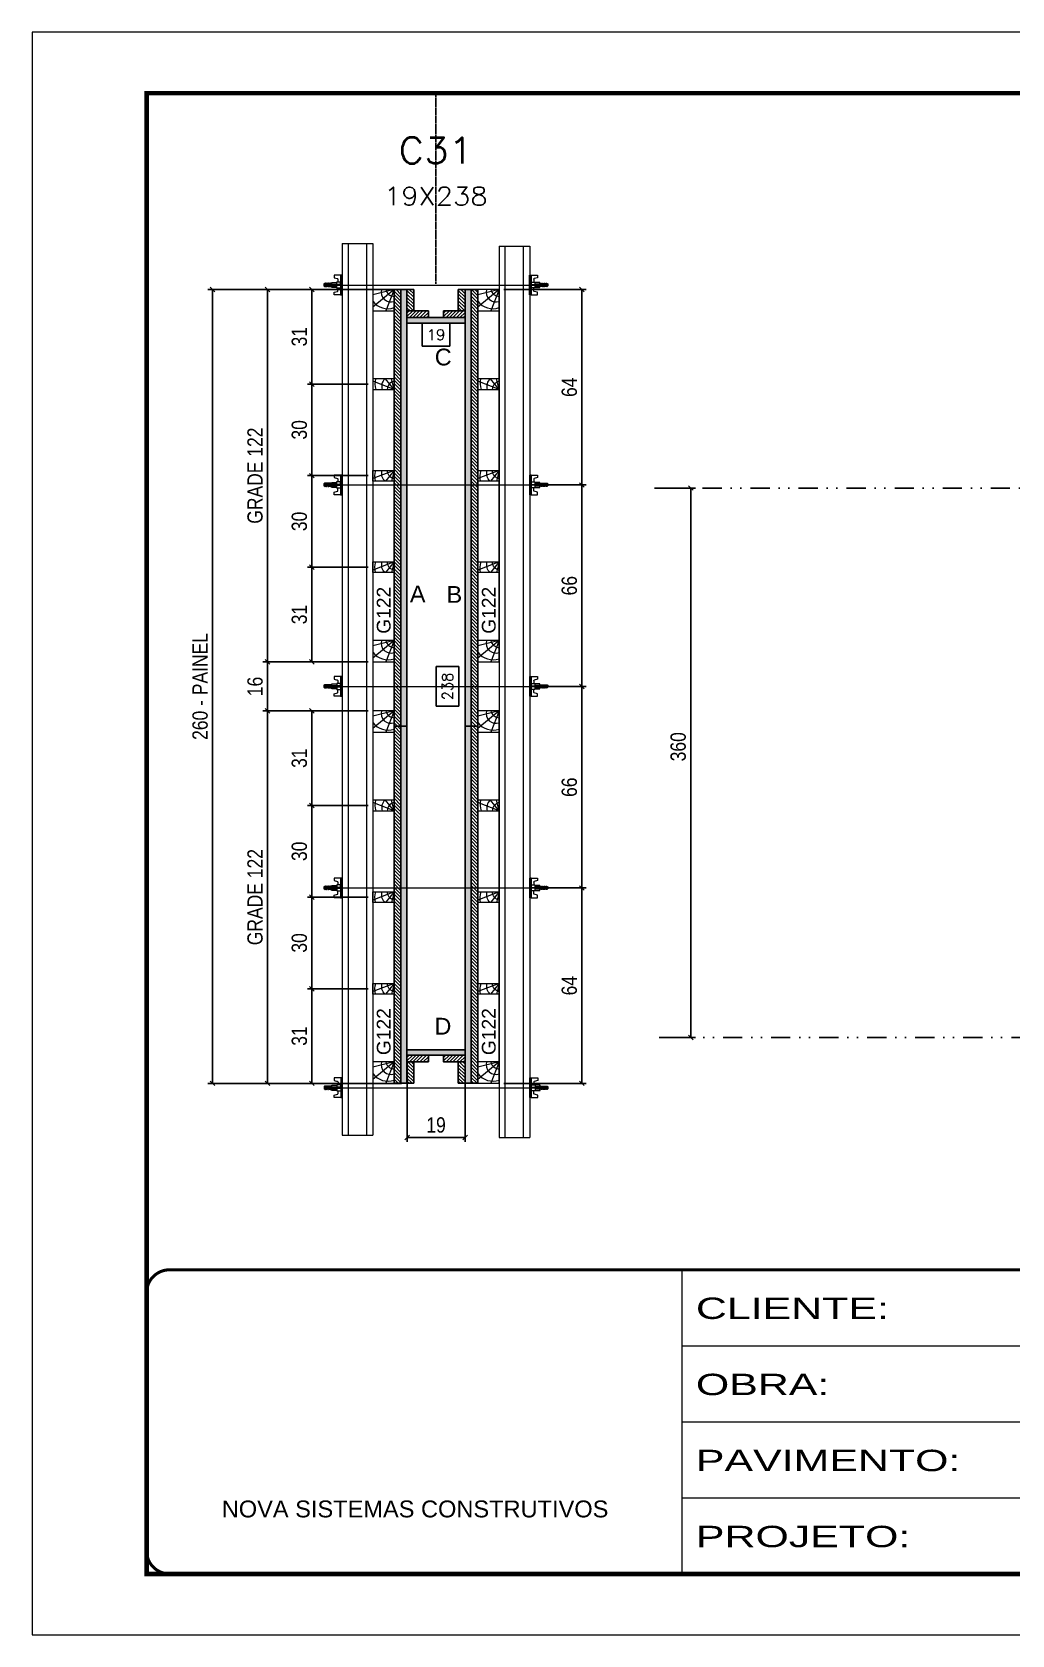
# Model space of a CAD drawing. Extents: x 2949 to 9203, y -16089 to 12527.
# Drawn here: x 4548 to 5189, y -13792 to -12742 of the extents above; entities that cross this region are included whole.
import ezdxf
from ezdxf.enums import TextEntityAlignment as Align

# ---------------------------------------------------------------- set-up
doc = ezdxf.new("R2010")
doc.units = 0
for name, pattern in [('CONTINUO', [0]), ('DASHED', [0.75, 0.5, -0.25]), ('DIVIDE2', [0.625, 0.25, -0.125, 0, -0.125, 0, -0.125]), ('HIDDEN', [0.375, 0.25, -0.125])]:
    doc.linetypes.add(name, pattern=pattern)
for name, color, linetype in [('CHAPA', 1, 'Continuous'), ('COTA', 241, 'Continuous'), ('Cota Seção (2x)', 4, 'Continuous'), ('cotas', 4, 'Continuous'), ('MEIO_PONT', 93, 'Continuous'), ('Nível', 160, 'Continuous'), ('Painéis', 200, 'Continuous'), ('SARRAFO', 251, 'Continuous'), ('Texto de Titulo', 7, 'Continuous'), ('Texto Qtd Sarr', 242, 'Continuous'), ('TEXTO_GERAL', 7, 'Continuous')]:
    doc.layers.add(name, color=color, linetype=linetype)
for name, color, linetype, lineweight in [('Folhas', 255, 'Continuous', 9), ('Hachura', 251, 'Continuous', 9), ('Madeira', 126, 'Continuous', 18), ('Perfil Metálico', 224, 'Continuous', 18), ('SARRAFO DE PRESSAO', 251, 'DASHED', 9), ('Texto Seção', 7, 'Continuous', 15)]:
    doc.layers.add(name, color=color, linetype=linetype, lineweight=lineweight)
doc.styles.add('ARIAL', font='arial.ttf')
doc.styles.add('COTA TECNICA', font='techl___.ttf', dxfattribs={"height": 10})
doc.styles.add('COTA TECNICA 2X', font='techl___.ttf', dxfattribs={"height": 10})
doc.styles.add('ROMANS', font='romans.shx')
doc.styles.add('SANSSERIF', font='sas_____.pfb')
doc.styles.add('Tecnologia', font='')
doc.styles.get('Tecnologia').set_extended_font_data('Forgotten Futurist')
doc.dimstyles.new('PAINEL', dxfattribs={"dimtxt": 10, "dimasz": 3, "dimexe": 3, "dimexo": 3, "dimgap": 3, "dimtad": 1, "dimdec": 1, "dimzin": 12, "dimdsep": 46, "dimtxsty": 'COTA TECNICA', "dimblk1": 'OBLIQUE', "dimblk2": 'OBLIQUE', "dimsah": 1, "dimcen": 0.9, "dimclrd": 4, "dimclre": 4, "dimclrt": 240, "dimadec": 1, "dimazin": 3, "dimtfac": 1, "dimtdec": 1, "dimtmove": 0, "dimatfit": 3, "dimfxl": 1, "dimtolj": 1, "dimtzin": 12, "dimarcsym": 0})
doc.dimstyles.new('SECAO PILAR', dxfattribs={"dimtxt": 10, "dimasz": 3, "dimexe": 3, "dimexo": 3, "dimgap": 3, "dimtad": 1, "dimdec": 1, "dimlfac": 0.5, "dimzin": 12, "dimdsep": 46, "dimtxsty": 'COTA TECNICA 2X', "dimblk1": 'OBLIQUE', "dimblk2": 'OBLIQUE', "dimsah": 1, "dimcen": 0.9, "dimclrd": 256, "dimclre": 256, "dimclrt": 256, "dimadec": 1, "dimazin": 3, "dimtfac": 1, "dimtdec": 1, "dimtmove": 0, "dimatfit": 3, "dimfxl": 1, "dimtolj": 1, "dimtzin": 12, "dimarcsym": 0})
doc.dimstyles.new('SECÇÃO 2', dxfattribs={"dimtxt": 7, "dimasz": 6, "dimexe": 0.18, "dimexo": 2, "dimgap": -4, "dimtad": 3, "dimdec": 1, "dimlfac": 0.5, "dimzin": 12, "dimdsep": 46, "dimtxsty": 'ROMANS', "dimblk": 'ARCHTICK', "dimcen": 0.09, "dimse1": 1, "dimse2": 1, "dimsd1": 1, "dimsd2": 1, "dimclrd": 180, "dimclre": 5, "dimclrt": 1, "dimadec": 0, "dimazin": 3, "dimtfac": 1, "dimtdec": 1, "dimtofl": 0, "dimtmove": 0, "dimatfit": 3, "dimldrblk": 'ARCHTICK', "dimfxl": 1, "dimtolj": 1, "dimtzin": 0, "dimarcsym": 0})
pattern_1 = [(135, (-18098.3511, -3786.5962), (-1.12253202, -1.12253202), [])]
pattern_2 = [(135, (-18106.7511, -3921.616), (-1.12253202, -1.12253202), [])]

# ---------------------------------------------------------------- blocks, each defined once
blk = doc.blocks.new('9999999999')
at = {"color": 30, "linetype": 'CONTINUO'}
for p, q in [((98564.6, 34230.2), (98564.6, 34429.4)), ((98564.6, 34379.6), (99584, 34379.6)), ((98564.6, 34329.8), (99488, 34329.8)), ((98564.6, 34280), (99488, 34280))]:
    blk.add_line(p, q, dxfattribs=at)
at = {"color": 30, "linetype": 'CONTINUO', "const_width": 2}
blk.add_lwpolyline([(99584, 34230.2), (99584, 34414.4, 0.414214), (99569, 34429.4), (98229, 34429.4, 0.414214), (98214, 34414.4), (98214, 34245.2, 0.414214), (98229, 34230.2), (99584, 34230.2)], format="xyb", dxfattribs=at)
at = {"layer": 'Folhas'}
blk.add_lwpolyline([(98139, 34190.2), (99624, 34190.2), (99624, 35240.2), (98139, 35240.2)], close=True, dxfattribs=at)
at = {"layer": 'Folhas', "color": 30, "const_width": 3}
blk.add_lwpolyline([(98214, 34230.2), (99584, 34230.2), (99584, 35200.2), (98214, 35200.2)], close=True, dxfattribs=at)
at = {"color": 7, "linetype": 'Continuous', "ltscale": 5, "style": 'ARIAL'}
blk.add_text('NOVA SISTEMAS CONSTRUTIVOS', height=11.059, dxfattribs=at).set_placement((98263.2, 34267.2))
at = {"layer": 'Folhas', "color": 7, "style": 'Tecnologia', "width": 1.5}
for s, p in [('CLIENTE:', (98573.7, 34397.2)), ('OBRA:', (98573.7, 34347.3)), ('PAVIMENTO:', (98573.7, 34297.5)), ('PROJETO:', (98573.7, 34247.7))]:
    blk.add_text(s, height=14, dxfattribs=at).set_placement(p)
blk = doc.blocks.new('titulo1')
at = {"layer": 'Defpoints', "color": 252, "linetype": 'HIDDEN', "ltscale": 2}
blk.add_line((0, 0), (0, 125), dxfattribs=at)
at = {"layer": 'Defpoints', "style": 'ROMANS', "oblique": 15}
blk.add_attdef('FOLHA', text='', height=10, dxfattribs=at).set_placement((0, 15.6), align=Align.MIDDLE_CENTER)
at = {"layer": 'Texto Qtd Sarr', "color": 3, "style": 'ROMANS', "oblique": 15}
for tag, height, p in [('TITULO', 17, (0, 71.4)), ('SEÇÃO', 12, (0, 41.5))]:
    blk.add_attdef(tag, text='', height=height, dxfattribs=at).set_placement(p, align=Align.MIDDLE_CENTER)
blk = doc.blocks.new('*D3239')
at = {"layer": 'Cota Seção (2x)', "color": 180, "lineweight": -2, "transparency": 16777216}
for p, q in [((4821.1, -12932.7), (4803.1, -12932.7)), ((4803.1, -12932.7), (4803.1, -12947.7)), ((4821.1, -12947.7), (4821.1, -12932.7)), ((4803.1, -12947.7), (4821.1, -12947.7))]:
    blk.add_line(p, q, dxfattribs=at)
at = {"layer": 'Defpoints', "color": 0, "transparency": 16777216}
for p in [(4793.1, -12949.9), (4793.1, -12951.7), (4831.1, -12949.9)]:
    blk.add_point(p, dxfattribs=at)
at = {"layer": 'Cota Seção (2x)', "color": 1, "transparency": 16777216, "insert": (4812.1, -12940.2), "char_height": 7, "attachment_point": 5, "style": 'ROMANS'}
blk.add_mtext('\\A1;19', dxfattribs=at)
blk = doc.blocks.new('_ArchTick')
at = {"color": 0, "linetype": 'ByBlock', "const_width": 0.15}
blk.add_lwpolyline([(-0.5, -0.5), (0.5, 0.5)], dxfattribs=at)
blk = doc.blocks.new('_Oblique')
at = {"color": 0, "linetype": 'ByBlock', "lineweight": -2}
blk.add_line((-0.5, -0.5), (0.5, 0.5), dxfattribs=at)
blk = doc.blocks.new('*D3240')
at = {"layer": 'COTA', "lineweight": -2, "transparency": 16777216}
for p, q in [((4789.4, -12910.5), (4662.7, -12910.5)), ((4665.7, -12910.5), (4665.7, -13430.6)), ((4789.4, -13430.6), (4662.7, -13430.6))]:
    blk.add_line(p, q, dxfattribs=at)
at = {"layer": 'Defpoints', "color": 0, "transparency": 16777216}
for p in [(4792.4, -12910.5), (4665.7, -13430.6), (4792.4, -13430.6)]:
    blk.add_point(p, dxfattribs=at)
at = {"layer": 'COTA', "lineweight": -2, "transparency": 16777216, "xscale": 3, "yscale": 3, "zscale": 3}
for p, rotation in [((4665.7, -12910.5), 90), ((4665.7, -13430.6), 270)]:
    blk.add_blockref('_Oblique', p, dxfattribs=dict(at, rotation=rotation))
at = {"layer": 'COTA', "transparency": 16777216, "insert": (4657.6, -13170.6), "char_height": 10, "attachment_point": 5, "rotation": 90, "style": 'COTA TECNICA 2X'}
blk.add_mtext('\\A1;260 - PAINEL', dxfattribs=at)
blk = doc.blocks.new('C')
at = {"layer": 'Hachura', "color": 0}
for p, q in [((0, 3.22), (0, -3.22)), ((0.45, 3.22), (0, 3.22)), ((0.46, 3.16), (0, 3.16)), ((0.46, 3.05), (0, 3.05)), ((0.46, 2.88), (0, 2.88)), ((0, 2.75), (0, -1.16)), ((0.46, 2.65), (0, 2.65)), ((0.46, 2.23), (0, 2.23)), ((0.46, 1.51), (0, 1.51)), ((0.39, 0.49), (0.17, 0.49)), ((0.45, -3.23), (0.45, 3.22)), ((0.45, 3.22), (2.58, 3.22)), ((1.74, 0.97), (0.45, 0.97)), ((1.45, 0.1), (0.45, 0.1)), ((1.35, 1.94), (1.35, 0.96)), ((2.58, 2.39), (1.47, 2.09)), ((1.74, -0.97), (1.74, 0.97)), ((1.74, 0.97), (1.74, 0.84)), ((1.74, 0.97), (1.74, 0.84)), ((1.74, 0.84), (3.35, 0.84)), ((3.35, 0.45), (1.74, 0.45)), ((2.58, 3.22), (2.58, 2.39)), ((3.32, 0.84), (3.32, -0.84)), ((3.35, 0.84), (3.35, -0.84)), ((3.68, 0.45), (3.35, 0.45)), ((3.84, -0.52), (3.35, 0.45)), ((3.35, 0.06), (3.67, -0.57)), ((3.68, 0.45), (4.16, -0.52)), ((3.72, 0.5), (4.25, -0.57)), ((4.37, -0.55), (3.83, 0.53)), ((4.15, 0.45), (3.93, 0.45)), ((4.42, -0.52), (3.93, 0.45)), ((4.15, 0.45), (4.26, 0.45)), ((4.26, 0.45), (4.74, -0.52)), ((4.3, 0.5), (4.83, -0.57)), ((4.95, -0.55), (4.41, 0.53)), ((4.51, 0.45), (4.84, 0.45)), ((5, -0.52), (4.51, 0.45)), ((4.84, 0.45), (5.32, -0.52)), ((4.88, 0.5), (5.41, -0.57)), ((5.53, -0.55), (4.99, 0.53)), ((5.58, -0.52), (5.09, 0.45)), ((5.42, 0.45), (5.09, 0.45)), ((5.58, -0.52), (5.09, 0.45)), ((5.42, 0.45), (5.74, -0.19)), ((5.46, 0.5), (5.74, -0.07)), ((5.74, 0.19), (5.57, 0.53)), ((5.74, 0.32), (5.68, 0.45)), ((5.68, 0.45), (5.74, 0.45)), ((5.74, 0.45), (5.9, 0.29)), ((5.74, 0.45), (5.74, -0.52)), ((5.9, -0.36), (5.9, 0.29)), ((0.45, 0), (0, 0)), ((0.46, -1.52), (0, -1.52)), ((0.46, -2.23), (0, -2.23)), ((0.46, -2.65), (0, -2.65)), ((0.46, -2.88), (0, -2.88)), ((0.46, -3.05), (0, -3.05)), ((0.46, -3.16), (0, -3.16)), ((0, -3.22), (2.57, -3.22)), ((0.08, -0.48), (0.29, -0.48)), ((0.29, -0.48), (0.4, -0.48)), ((0.45, 0), (0.45, -0.97)), ((0.45, -0.16), (1.45, -0.16)), ((0.45, -0.65), (0.45, -0.32)), ((0.45, -3.23), (0.45, -0.65)), ((0.45, -0.97), (1.74, -0.97)), ((1.35, -1.94), (1.35, -0.97)), ((2.58, -2.39), (1.47, -2.1)), ((3.35, -0.32), (1.74, -0.32)), ((3.35, -0.84), (1.74, -0.84)), ((2.58, -3.23), (2.58, -2.39)), ((3.35, -0.07), (3.58, -0.52)), ((3.35, -0.52), (3.58, -0.52)), ((3.84, -0.52), (4.16, -0.52)), ((4.42, -0.52), (4.74, -0.52)), ((4.63, -0.52), (4.74, -0.52)), ((5, -0.52), (5.32, -0.52)), ((5.58, -0.52), (5.74, -0.52)), ((5.74, -0.52), (5.9, -0.36)), ((5.74, -0.52), (5.74, -0.52))]:
    blk.add_line(p, q, dxfattribs=at)
for centre, radius, start, end in [((1.52, 1.94), 0.161, 104.7436, 180), ((1.44, -0.03), 0.129, 272.695, 87.305), ((3.81, 0.39), 0.143, 25.5688, 154.4312), ((4.39, 0.39), 0.143, 25.5688, 154.4312), ((4.97, 0.39), 0.143, 25.5688, 154.4312), ((5.55, 0.39), 0.143, 25.5688, 154.4312), ((0.17, -0.37), 0.174, 221.744, 317.8592), ((1.52, -1.94), 0.161, 180, 255.2564), ((3.71, -0.4), 0.174, 222.1408, 318.256), ((4.29, -0.4), 0.174, 222.1408, 318.256), ((4.87, -0.4), 0.174, 222.1408, 318.256), ((5.45, -0.4), 0.174, 222.1408, 318.256), ((5.61, -0.4), 0.174, 317.8592, 318.256)]:
    blk.add_arc(centre, radius, start, end, dxfattribs=at)
blk = doc.blocks.new('PONTALETE')
at = {"layer": 'Madeira'}
for q in [(2.71, 7), (7, 5.76), (7, 1.74)]:
    blk.add_line((0, 0), q, dxfattribs=at)
blk.add_lwpolyline([(0, 0), (7, 0), (7, 7), (0, 7)], close=True, dxfattribs=at)
for centre, radius, start, end in [((2.04, 0.06), 6.23, 37.2818, 109.0913), ((1.09, 0.9), 3.19, 343.603, 109.9847), ((-0.21, -0.78), 3.09, 14.6322, 86.0383)]:
    blk.add_arc(centre, radius, start, end, dxfattribs=at)
blk = doc.blocks.new('MEIO PONTALETE')
at = {"layer": 'Madeira'}
for q in [(2.71, 7), (3.5, 2.88), (3.5, 0.87)]:
    blk.add_line((0, 0), q, dxfattribs=at)
blk.add_lwpolyline([(0, 0), (3.5, 0), (3.5, 7), (0, 7)], close=True, dxfattribs=at)
for centre, radius, start, end in [((2.04, 0.06), 6.23, 76.4499, 109.0913), ((1.09, 0.9), 3.19, 40.9063, 109.9847), ((-0.21, -0.78), 3.09, 14.6322, 86.0383)]:
    blk.add_arc(centre, radius, start, end, dxfattribs=at)
blk = doc.blocks.new('*D3284')
at = {"layer": 'COTA', "lineweight": -2, "transparency": 16777216}
for p, q in [((4767.7, -12910.5), (4727.8, -12910.5)), ((4730.8, -12910.5), (4730.8, -12972.5)), ((4767.7, -12972.5), (4727.8, -12972.5))]:
    blk.add_line(p, q, dxfattribs=at)
at = {"layer": 'Defpoints', "color": 0, "transparency": 16777216}
for p in [(4770.7, -12910.5), (4730.8, -12972.5), (4770.7, -12972.5)]:
    blk.add_point(p, dxfattribs=at)
at = {"layer": 'COTA', "lineweight": -2, "transparency": 16777216, "xscale": 3, "yscale": 3, "zscale": 3}
for p, rotation in [((4730.8, -12910.5), 90), ((4730.8, -12972.5), 270)]:
    blk.add_blockref('_Oblique', p, dxfattribs=dict(at, rotation=rotation))
at = {"layer": 'COTA', "transparency": 16777216, "insert": (4722.6, -12941.5), "char_height": 10, "attachment_point": 5, "rotation": 90, "style": 'COTA TECNICA 2X'}
blk.add_mtext('\\A1;31', dxfattribs=at)
blk = doc.blocks.new('*D3285')
at = {"layer": 'COTA', "lineweight": -2, "transparency": 16777216}
for p, q in [((4767.7, -12972.5), (4727.8, -12972.5)), ((4730.8, -12972.5), (4730.8, -13032.5)), ((4767.7, -13032.5), (4727.8, -13032.5))]:
    blk.add_line(p, q, dxfattribs=at)
at = {"layer": 'Defpoints', "color": 0, "transparency": 16777216}
for p in [(4770.7, -12972.5), (4730.8, -13032.5), (4770.7, -13032.5)]:
    blk.add_point(p, dxfattribs=at)
at = {"layer": 'COTA', "lineweight": -2, "transparency": 16777216, "xscale": 3, "yscale": 3, "zscale": 3}
for p, rotation in [((4730.8, -12972.5), 90), ((4730.8, -13032.5), 270)]:
    blk.add_blockref('_Oblique', p, dxfattribs=dict(at, rotation=rotation))
at = {"layer": 'COTA', "transparency": 16777216, "insert": (4722.6, -13002.5), "char_height": 10, "attachment_point": 5, "rotation": 90, "style": 'COTA TECNICA 2X'}
blk.add_mtext('\\A1;30', dxfattribs=at)
blk = doc.blocks.new('*D3286')
at = {"layer": 'COTA', "lineweight": -2, "transparency": 16777216}
for p, q in [((4767.7, -13032.5), (4727.8, -13032.5)), ((4730.8, -13032.5), (4730.8, -13092.5)), ((4767.7, -13092.5), (4727.8, -13092.5))]:
    blk.add_line(p, q, dxfattribs=at)
at = {"layer": 'Defpoints', "color": 0, "transparency": 16777216}
for p in [(4770.7, -13032.5), (4730.8, -13092.5), (4770.7, -13092.5)]:
    blk.add_point(p, dxfattribs=at)
at = {"layer": 'COTA', "lineweight": -2, "transparency": 16777216, "xscale": 3, "yscale": 3, "zscale": 3}
for p, rotation in [((4730.8, -13032.5), 90), ((4730.8, -13092.5), 270)]:
    blk.add_blockref('_Oblique', p, dxfattribs=dict(at, rotation=rotation))
at = {"layer": 'COTA', "transparency": 16777216, "insert": (4722.6, -13062.5), "char_height": 10, "attachment_point": 5, "rotation": 90, "style": 'COTA TECNICA 2X'}
blk.add_mtext('\\A1;30', dxfattribs=at)
blk = doc.blocks.new('*D3287')
at = {"layer": 'COTA', "lineweight": -2, "transparency": 16777216}
for p, q in [((4767.7, -13092.5), (4727.8, -13092.5)), ((4730.8, -13092.5), (4730.8, -13154.5)), ((4767.7, -13154.5), (4727.8, -13154.5))]:
    blk.add_line(p, q, dxfattribs=at)
at = {"layer": 'Defpoints', "color": 0, "transparency": 16777216}
for p in [(4770.7, -13092.5), (4730.8, -13154.5), (4770.7, -13154.5)]:
    blk.add_point(p, dxfattribs=at)
at = {"layer": 'COTA', "lineweight": -2, "transparency": 16777216, "xscale": 3, "yscale": 3, "zscale": 3}
for p, rotation in [((4730.8, -13092.5), 90), ((4730.8, -13154.5), 270)]:
    blk.add_blockref('_Oblique', p, dxfattribs=dict(at, rotation=rotation))
at = {"layer": 'COTA', "transparency": 16777216, "insert": (4722.6, -13123.5), "char_height": 10, "attachment_point": 5, "rotation": 90, "style": 'COTA TECNICA 2X'}
blk.add_mtext('\\A1;31', dxfattribs=at)
blk = doc.blocks.new('*D3288')
at = {"layer": 'COTA', "lineweight": -2, "transparency": 16777216}
for p, q in [((4767.7, -12910.5), (4698.7, -12910.5)), ((4701.7, -13154.5), (4701.7, -12910.5)), ((4767.7, -13154.5), (4698.7, -13154.5))]:
    blk.add_line(p, q, dxfattribs=at)
at = {"layer": 'Defpoints', "color": 0, "transparency": 16777216}
for p in [(4701.7, -12910.5), (4770.7, -12910.5), (4770.7, -13154.5)]:
    blk.add_point(p, dxfattribs=at)
at = {"layer": 'COTA', "lineweight": -2, "transparency": 16777216, "xscale": 3, "yscale": 3, "zscale": 3}
for p, rotation in [((4701.7, -12910.5), 90), ((4701.7, -13154.5), 270)]:
    blk.add_blockref('_Oblique', p, dxfattribs=dict(at, rotation=rotation))
at = {"layer": 'COTA', "transparency": 16777216, "insert": (4693.6, -13032.5), "char_height": 10, "attachment_point": 5, "rotation": 90, "style": 'COTA TECNICA 2X'}
blk.add_mtext('\\A1;GRADE 122', dxfattribs=at)
blk = doc.blocks.new('*D3241')
at = {"layer": 'COTA', "lineweight": -2, "transparency": 16777216}
for p, q in [((4767.7, -13368.6), (4727.8, -13368.6)), ((4730.8, -13430.6), (4730.8, -13368.6)), ((4767.7, -13430.6), (4727.8, -13430.6))]:
    blk.add_line(p, q, dxfattribs=at)
at = {"layer": 'Defpoints', "color": 0, "transparency": 16777216}
for p in [(4730.8, -13368.6), (4770.7, -13368.6), (4770.7, -13430.6)]:
    blk.add_point(p, dxfattribs=at)
at = {"layer": 'COTA', "lineweight": -2, "transparency": 16777216, "xscale": 3, "yscale": 3, "zscale": 3}
for p, rotation in [((4730.8, -13368.6), 90), ((4730.8, -13430.6), 270)]:
    blk.add_blockref('_Oblique', p, dxfattribs=dict(at, rotation=rotation))
at = {"layer": 'COTA', "transparency": 16777216, "insert": (4722.6, -13399.6), "char_height": 10, "attachment_point": 5, "rotation": 90, "style": 'COTA TECNICA 2X'}
blk.add_mtext('\\A1;31', dxfattribs=at)
blk = doc.blocks.new('*D3242')
at = {"layer": 'COTA', "lineweight": -2, "transparency": 16777216}
for p, q in [((4767.7, -13308.6), (4727.8, -13308.6)), ((4730.8, -13368.6), (4730.8, -13308.6)), ((4767.7, -13368.6), (4727.8, -13368.6))]:
    blk.add_line(p, q, dxfattribs=at)
at = {"layer": 'Defpoints', "color": 0, "transparency": 16777216}
for p in [(4730.8, -13308.6), (4770.7, -13308.6), (4770.7, -13368.6)]:
    blk.add_point(p, dxfattribs=at)
at = {"layer": 'COTA', "lineweight": -2, "transparency": 16777216, "xscale": 3, "yscale": 3, "zscale": 3}
for p, rotation in [((4730.8, -13308.6), 90), ((4730.8, -13368.6), 270)]:
    blk.add_blockref('_Oblique', p, dxfattribs=dict(at, rotation=rotation))
at = {"layer": 'COTA', "transparency": 16777216, "insert": (4722.6, -13338.6), "char_height": 10, "attachment_point": 5, "rotation": 90, "style": 'COTA TECNICA 2X'}
blk.add_mtext('\\A1;30', dxfattribs=at)
blk = doc.blocks.new('*D3243')
at = {"layer": 'COTA', "lineweight": -2, "transparency": 16777216}
for p, q in [((4767.7, -13248.6), (4727.8, -13248.6)), ((4730.8, -13308.6), (4730.8, -13248.6)), ((4767.7, -13308.6), (4727.8, -13308.6))]:
    blk.add_line(p, q, dxfattribs=at)
at = {"layer": 'Defpoints', "color": 0, "transparency": 16777216}
for p in [(4730.8, -13248.6), (4770.7, -13248.6), (4770.7, -13308.6)]:
    blk.add_point(p, dxfattribs=at)
at = {"layer": 'COTA', "lineweight": -2, "transparency": 16777216, "xscale": 3, "yscale": 3, "zscale": 3}
for p, rotation in [((4730.8, -13248.6), 90), ((4730.8, -13308.6), 270)]:
    blk.add_blockref('_Oblique', p, dxfattribs=dict(at, rotation=rotation))
at = {"layer": 'COTA', "transparency": 16777216, "insert": (4722.6, -13278.6), "char_height": 10, "attachment_point": 5, "rotation": 90, "style": 'COTA TECNICA 2X'}
blk.add_mtext('\\A1;30', dxfattribs=at)
blk = doc.blocks.new('*D3244')
at = {"layer": 'COTA', "lineweight": -2, "transparency": 16777216}
for p, q in [((4767.7, -13186.6), (4727.8, -13186.6)), ((4730.8, -13248.6), (4730.8, -13186.6)), ((4767.7, -13248.6), (4727.8, -13248.6))]:
    blk.add_line(p, q, dxfattribs=at)
at = {"layer": 'Defpoints', "color": 0, "transparency": 16777216}
for p in [(4730.8, -13186.6), (4770.7, -13186.6), (4770.7, -13248.6)]:
    blk.add_point(p, dxfattribs=at)
at = {"layer": 'COTA', "lineweight": -2, "transparency": 16777216, "xscale": 3, "yscale": 3, "zscale": 3}
for p, rotation in [((4730.8, -13186.6), 90), ((4730.8, -13248.6), 270)]:
    blk.add_blockref('_Oblique', p, dxfattribs=dict(at, rotation=rotation))
at = {"layer": 'COTA', "transparency": 16777216, "insert": (4722.6, -13217.6), "char_height": 10, "attachment_point": 5, "rotation": 90, "style": 'COTA TECNICA 2X'}
blk.add_mtext('\\A1;31', dxfattribs=at)
blk = doc.blocks.new('*D3245')
at = {"layer": 'COTA', "lineweight": -2, "transparency": 16777216}
for p, q in [((4767.7, -13186.6), (4698.7, -13186.6)), ((4701.7, -13186.6), (4701.7, -13430.6)), ((4767.7, -13430.6), (4698.7, -13430.6))]:
    blk.add_line(p, q, dxfattribs=at)
at = {"layer": 'Defpoints', "color": 0, "transparency": 16777216}
for p in [(4770.7, -13186.6), (4701.7, -13430.6), (4770.7, -13430.6)]:
    blk.add_point(p, dxfattribs=at)
at = {"layer": 'COTA', "lineweight": -2, "transparency": 16777216, "xscale": 3, "yscale": 3, "zscale": 3}
for p, rotation in [((4701.7, -13186.6), 90), ((4701.7, -13430.6), 270)]:
    blk.add_blockref('_Oblique', p, dxfattribs=dict(at, rotation=rotation))
at = {"layer": 'COTA', "transparency": 16777216, "insert": (4693.6, -13308.6), "char_height": 10, "attachment_point": 5, "rotation": 90, "style": 'COTA TECNICA 2X'}
blk.add_mtext('\\A1;GRADE 122', dxfattribs=at)
blk = doc.blocks.new('*D3289')
at = {"layer": 'COTA', "lineweight": -2, "transparency": 16777216}
for p, q in [((4767.7, -13154.5), (4698.7, -13154.5)), ((4701.7, -13186.6), (4701.7, -13154.5)), ((4767.7, -13186.6), (4698.7, -13186.6))]:
    blk.add_line(p, q, dxfattribs=at)
at = {"layer": 'Defpoints', "color": 0, "transparency": 16777216}
for p in [(4701.7, -13154.5), (4770.7, -13154.5), (4770.7, -13186.6)]:
    blk.add_point(p, dxfattribs=at)
at = {"layer": 'COTA', "lineweight": -2, "transparency": 16777216, "xscale": 3, "yscale": 3, "zscale": 3}
for p, rotation in [((4701.7, -13154.5), 90), ((4701.7, -13186.6), 270)]:
    blk.add_blockref('_Oblique', p, dxfattribs=dict(at, rotation=rotation))
at = {"layer": 'COTA', "transparency": 16777216, "insert": (4693.6, -13170.6), "char_height": 10, "attachment_point": 5, "rotation": 90, "style": 'COTA TECNICA 2X'}
blk.add_mtext('\\A1;16', dxfattribs=at)
blk = doc.blocks.new('*D3290')
at = {"layer": 'COTA', "lineweight": -2, "transparency": 16777216}
for p, q in [((4883, -13302.6), (4910.5, -13302.6)), ((4907.5, -13430.6), (4907.5, -13302.6)), ((4856.5, -13430.6), (4910.5, -13430.6))]:
    blk.add_line(p, q, dxfattribs=at)
at = {"layer": 'Defpoints', "color": 0, "transparency": 16777216}
for p in [(4880, -13302.6), (4907.5, -13302.6), (4853.5, -13430.6)]:
    blk.add_point(p, dxfattribs=at)
at = {"layer": 'COTA', "lineweight": -2, "transparency": 16777216, "xscale": 3, "yscale": 3, "zscale": 3}
for p, rotation in [((4907.5, -13302.6), 90), ((4907.5, -13430.6), 270)]:
    blk.add_blockref('_Oblique', p, dxfattribs=dict(at, rotation=rotation))
at = {"layer": 'COTA', "transparency": 16777216, "insert": (4899.4, -13366.6), "char_height": 10, "attachment_point": 5, "rotation": 90, "style": 'COTA TECNICA 2X'}
blk.add_mtext('\\A1;64', dxfattribs=at)
blk = doc.blocks.new('*D3291')
at = {"layer": 'COTA', "lineweight": -2, "transparency": 16777216}
for p, q in [((4876.4, -13170.6), (4910.5, -13170.6)), ((4907.5, -13302.6), (4907.5, -13170.6)), ((4883, -13302.6), (4910.5, -13302.6))]:
    blk.add_line(p, q, dxfattribs=at)
at = {"layer": 'Defpoints', "color": 0, "transparency": 16777216}
for p in [(4873.4, -13170.6), (4907.5, -13170.6), (4880, -13302.6)]:
    blk.add_point(p, dxfattribs=at)
at = {"layer": 'COTA', "lineweight": -2, "transparency": 16777216, "xscale": 3, "yscale": 3, "zscale": 3}
for p, rotation in [((4907.5, -13170.6), 90), ((4907.5, -13302.6), 270)]:
    blk.add_blockref('_Oblique', p, dxfattribs=dict(at, rotation=rotation))
at = {"layer": 'COTA', "transparency": 16777216, "insert": (4899.4, -13236.6), "char_height": 10, "attachment_point": 5, "rotation": 90, "style": 'COTA TECNICA 2X'}
blk.add_mtext('\\A1;66', dxfattribs=at)
blk = doc.blocks.new('*D3292')
at = {"layer": 'COTA', "lineweight": -2, "transparency": 16777216}
for p, q in [((4876.4, -13038.6), (4910.5, -13038.6)), ((4907.5, -13170.6), (4907.5, -13038.6)), ((4876.4, -13170.6), (4910.5, -13170.6))]:
    blk.add_line(p, q, dxfattribs=at)
at = {"layer": 'Defpoints', "color": 0, "transparency": 16777216}
for p in [(4873.4, -13038.6), (4907.5, -13038.6), (4873.4, -13170.6)]:
    blk.add_point(p, dxfattribs=at)
at = {"layer": 'COTA', "lineweight": -2, "transparency": 16777216, "xscale": 3, "yscale": 3, "zscale": 3}
for p, rotation in [((4907.5, -13038.6), 90), ((4907.5, -13170.6), 270)]:
    blk.add_blockref('_Oblique', p, dxfattribs=dict(at, rotation=rotation))
at = {"layer": 'COTA', "transparency": 16777216, "insert": (4899.4, -13104.6), "char_height": 10, "attachment_point": 5, "rotation": 90, "style": 'COTA TECNICA 2X'}
blk.add_mtext('\\A1;66', dxfattribs=at)
blk = doc.blocks.new('*D3293')
at = {"layer": 'COTA', "lineweight": -2, "transparency": 16777216}
for p, q in [((4856.5, -12910.5), (4910.5, -12910.5)), ((4907.5, -13038.6), (4907.5, -12910.5)), ((4876.4, -13038.6), (4910.5, -13038.6))]:
    blk.add_line(p, q, dxfattribs=at)
at = {"layer": 'Defpoints', "color": 0, "transparency": 16777216}
for p in [(4853.5, -12910.5), (4907.5, -12910.5), (4873.4, -13038.6)]:
    blk.add_point(p, dxfattribs=at)
at = {"layer": 'COTA', "lineweight": -2, "transparency": 16777216, "xscale": 3, "yscale": 3, "zscale": 3}
for p, rotation in [((4907.5, -12910.5), 90), ((4907.5, -13038.6), 270)]:
    blk.add_blockref('_Oblique', p, dxfattribs=dict(at, rotation=rotation))
at = {"layer": 'COTA', "transparency": 16777216, "insert": (4899.4, -12974.6), "char_height": 10, "attachment_point": 5, "rotation": 90, "style": 'COTA TECNICA 2X'}
blk.add_mtext('\\A1;64', dxfattribs=at)
blk = doc.blocks.new('*D3310')
at = {"layer": 'COTA', "lineweight": -2, "transparency": 16777216}
for p, q in [((4793.1, -13415.2), (4793.1, -13469)), ((4831.1, -13415.2), (4831.1, -13469)), ((4793.1, -13466), (4831.1, -13466))]:
    blk.add_line(p, q, dxfattribs=at)
at = {"layer": 'Defpoints', "color": 0, "transparency": 16777216}
for p in [(4793.1, -13412.2), (4831.1, -13412.2), (4831.1, -13466)]:
    blk.add_point(p, dxfattribs=at)
at = {"layer": 'COTA', "lineweight": -2, "transparency": 16777216, "xscale": 3, "yscale": 3, "zscale": 3, "rotation": 180}
blk.add_blockref('_Oblique', (4793.1, -13466), dxfattribs=at)
at = {"layer": 'COTA', "lineweight": -2, "transparency": 16777216, "xscale": 3, "yscale": 3, "zscale": 3}
blk.add_blockref('_Oblique', (4831.1, -13466), dxfattribs=at)
at = {"layer": 'COTA', "transparency": 16777216, "insert": (4812.1, -13457.9), "char_height": 10, "attachment_point": 5, "style": 'COTA TECNICA 2X'}
blk.add_mtext('\\A1;19', dxfattribs=at)
blk = doc.blocks.new('*D3266')
at = {"layer": 'COTA', "color": 180, "lineweight": -2, "transparency": 16777216}
for p, q in [((4827.1, -13157.6), (4812.1, -13157.6)), ((4812.1, -13157.6), (4812.1, -13183.6)), ((4827.1, -13183.6), (4827.1, -13157.6)), ((4812.1, -13183.6), (4827.1, -13183.6))]:
    blk.add_line(p, q, dxfattribs=at)
at = {"layer": 'Defpoints', "color": 0, "transparency": 16777216}
for p in [(4831.1, -12932.5), (4831.1, -13408.6), (4831.1, -13408.6)]:
    blk.add_point(p, dxfattribs=at)
at = {"layer": 'COTA', "color": 1, "transparency": 16777216, "insert": (4819.6, -13170.6), "char_height": 7, "attachment_point": 5, "rotation": 90, "style": 'ROMANS'}
blk.add_mtext('\\A1;238', dxfattribs=at)
blk = doc.blocks.new('*D3311')
at = {"layer": 'cotas', "color": 4, "linetype": 'ByBlock', "lineweight": -2, "transparency": 16777216}
for p, q in [((4958.2, -13040.6), (4981.9, -13040.6)), ((4978.9, -13040.6), (4978.9, -13400.6)), ((4958.2, -13400.6), (4981.9, -13400.6))]:
    blk.add_line(p, q, dxfattribs=at)
at = {"layer": 'Defpoints', "color": 0, "linetype": 'ByBlock', "transparency": 16777216}
for p in [(4955.2, -13040.6), (4955.2, -13400.6), (4978.9, -13400.6)]:
    blk.add_point(p, dxfattribs=at)
at = {"layer": 'cotas', "color": 4, "linetype": 'ByBlock', "lineweight": -2, "transparency": 16777216, "xscale": 3, "yscale": 3, "zscale": 3}
for p, rotation in [((4978.9, -13040.6), 90), ((4978.9, -13400.6), 270)]:
    blk.add_blockref('_Oblique', p, dxfattribs=dict(at, rotation=rotation))
at = {"layer": 'cotas', "color": 240, "linetype": 'ByBlock', "transparency": 16777216, "insert": (4970.7, -13210.1), "char_height": 10, "attachment_point": 5, "rotation": 90, "style": 'COTA TECNICA'}
blk.add_mtext('\\A1;360', dxfattribs=at)

msp = doc.modelspace()

# ---------------------------------------------------------------- hatches: boundary and pattern name
at = {"layer": 'Hachura'}
h = msp.add_hatch(dxfattribs=at)
h.set_pattern_fill('ANSI31', color=256, scale=0.5, angle=450, style=0)
h.set_pattern_definition(pattern_2)
h.paths.add_polyline_path([(4784.66, -12910.55), (4789.06, -12910.55), (4789.06, -13430.57), (4784.66, -13430.57)])
h = msp.add_hatch(color=256, dxfattribs=at)
h.dxf.hatch_style = 1
h.paths.add_polyline_path([(4793.06, -13430.57), (4789.06, -13430.57), (4789.06, -12910.55), (4793.06, -12910.55)])
h = msp.add_hatch(dxfattribs=at)
h.set_pattern_fill('ANSI31', color=256, scale=0.5, angle=450, style=0)
h.set_pattern_definition(pattern_1)
h.paths.add_polyline_path([(4793.06, -12924.55), (4797.46, -12924.55), (4797.46, -12910.55), (4793.06, -12910.55)])
h = msp.add_hatch(dxfattribs=at)
h.set_pattern_fill('ANSI31', color=256, scale=0.5, angle=450, style=0)
h.set_pattern_definition(pattern_1)
h.paths.add_polyline_path([(4831.06, -12924.55), (4826.66, -12924.55), (4826.66, -12910.55), (4831.06, -12910.55)])
h = msp.add_hatch(color=256, dxfattribs=at)
h.dxf.hatch_style = 1
h.paths.add_polyline_path([(4831.06, -13430.57), (4835.06, -13430.57), (4835.06, -12910.55), (4831.06, -12910.55)])
h = msp.add_hatch(dxfattribs=at)
h.set_pattern_fill('ANSI31', color=256, scale=0.5, angle=450, style=0)
h.set_pattern_definition(pattern_2)
h.paths.add_polyline_path([(4839.46, -12910.55), (4835.06, -12910.55), (4835.06, -13430.57), (4839.46, -13430.57)])
h = msp.add_hatch(dxfattribs=at)
h.set_pattern_fill('ANSI31', color=256, scale=0.5, angle=540, style=0)
h.set_pattern_definition([(225, (-4695.8948, -35853.9562), (1.12253202, -1.12253202), [])])
h.paths.add_polyline_path([(4793.06, -12924.55), (4793.06, -12928.95), (4807.06, -12928.95), (4807.06, -12924.55)])
h = msp.add_hatch(dxfattribs=at)
h.set_pattern_fill('ANSI31', color=256, scale=0.5, angle=540, style=0)
h.set_pattern_definition([(225, (-4671.8948, -35853.9562), (1.12253202, -1.12253202), [])])
h.paths.add_polyline_path([(4817.06, -12924.55), (4817.06, -12928.95), (4831.06, -12928.95), (4831.06, -12924.55)])
h = msp.add_hatch(color=256, dxfattribs=at)
h.dxf.hatch_style = 1
h.paths.add_polyline_path([(4793.06, -12928.95), (4793.06, -12932.55), (4831.06, -12932.55), (4831.06, -12928.95)])
h = msp.add_hatch(color=256, dxfattribs=at)
h.dxf.hatch_style = 1
h.paths.add_polyline_path([(4793.06, -13408.57), (4793.06, -13412.17), (4831.06, -13412.17), (4831.06, -13408.57)])
h = msp.add_hatch(dxfattribs=at)
h.set_pattern_fill('ANSI31', color=256, scale=0.5, angle=540, style=0)
h.set_pattern_definition([(225, (-4695.8948, -36341.576), (1.12253202, -1.12253202), [])])
h.paths.add_polyline_path([(4793.06, -13412.17), (4793.06, -13416.57), (4807.06, -13416.57), (4807.06, -13412.17)])
h = msp.add_hatch(dxfattribs=at)
h.set_pattern_fill('ANSI31', color=256, scale=0.5, angle=450, style=0)
h.set_pattern_definition([(135, (-18098.3511, -3927.616), (-1.12253202, -1.12253202), [])])
h.paths.add_polyline_path([(4793.06, -13416.57), (4797.46, -13416.57), (4797.46, -13430.57), (4793.06, -13430.57)])
h = msp.add_hatch(dxfattribs=at)
h.set_pattern_fill('ANSI31', color=256, scale=0.5, angle=540, style=0)
h.set_pattern_definition([(225, (-4671.8948, -36341.576), (1.12253202, -1.12253202), [])])
h.paths.add_polyline_path([(4817.06, -13412.17), (4817.06, -13416.57), (4831.06, -13416.57), (4831.06, -13412.17)])
h = msp.add_hatch(dxfattribs=at)
h.set_pattern_fill('ANSI31', color=256, scale=0.5, angle=450, style=0)
h.set_pattern_definition([(135, (-18098.3511, -3927.616), (-1.12253202, -1.12253202), [])])
h.paths.add_polyline_path([(4831.06, -13416.57), (4826.66, -13416.57), (4826.66, -13430.57), (4831.06, -13430.57)])

# ---------------------------------------------------------------- linework, layer by layer
at = {"layer": 'CHAPA'}
for points in [[(4793.06, -13430.57), (4784.66, -13430.57), (4784.66, -12910.55), (4793.06, -12910.55)], [(4831.06, -13430.57), (4839.46, -13430.57), (4839.46, -12910.55), (4831.06, -12910.55)], [(4793.06, -12928.95), (4793.06, -12932.55), (4831.06, -12932.55), (4831.06, -12928.95)], [(4793.06, -13408.57), (4793.06, -13412.17), (4831.06, -13412.17), (4831.06, -13408.57)]]:
    msp.add_lwpolyline(points, close=True, dxfattribs=at)
at = {"layer": 'COTA', "linetype": 'ByBlock'}
for p, q in [((4789.06, -12910.55), (4789.06, -13430.57)), ((4835.06, -12910.55), (4835.06, -13430.57))]:
    msp.add_line(p, q, dxfattribs=at)
at = {"layer": 'Hachura'}
for p, q in [((4739.67, -12907.63), (4880.39, -12907.63)), ((4739.68, -13038.57), (4880.4, -13038.56)), ((4739.69, -13170.57), (4880.4, -13170.56)), ((4739.69, -13302.57), (4880.41, -13302.56)), ((4739.79, -13433.49), (4880.51, -13433.48))]:
    msp.add_line(p, q, dxfattribs=at)
at = {"layer": 'Madeira'}
for points in [[(4770.66, -13154.55), (4784.66, -13154.55), (4784.66, -12910.55), (4770.66, -12910.55)], [(4839.46, -13154.55), (4853.46, -13154.55), (4853.46, -12910.55), (4839.46, -12910.55)], [(4770.66, -13430.57), (4784.66, -13430.57), (4784.66, -13186.57), (4770.66, -13186.57)], [(4839.46, -13430.57), (4853.46, -13430.57), (4853.46, -13186.57), (4839.46, -13186.57)]]:
    msp.add_lwpolyline(points, close=True, dxfattribs=at)
at = {"layer": 'Nível', "color": 4, "linetype": 'DIVIDE2', "ltscale": 50}
for p, q in [((4955.19, -13040.63), (5965.53, -13040.63)), ((4968.69, -13400.63), (5979.03, -13400.63))]:
    msp.add_line(p, q, dxfattribs=at)
at = {"layer": 'Painéis'}
for p, q in [((4784.47, -13196.57), (4793.06, -13196.57)), ((4830.87, -13196.57), (4839.46, -13196.57))]:
    msp.add_line(p, q, dxfattribs=at)
at = {"layer": 'Perfil Metálico'}
for p, q in [((4750.66, -12880.49), (4750.66, -13464.49)), ((4750.66, -12880.49), (4770.66, -12880.49)), ((4754.66, -13464.49), (4754.66, -12880.49)), ((4766.66, -13464.49), (4766.66, -12880.49)), ((4770.66, -12880.49), (4770.66, -13464.49)), ((4853.46, -12882.09), (4853.46, -13466.09)), ((4853.46, -12882.09), (4873.46, -12882.09)), ((4857.46, -13466.09), (4857.46, -12882.09)), ((4869.46, -13466.09), (4869.46, -12882.09)), ((4873.46, -12882.09), (4873.46, -13466.09)), ((4750.66, -13464.49), (4770.66, -13464.49)), ((4853.46, -13466.09), (4873.46, -13466.09))]:
    msp.add_line(p, q, dxfattribs=at)
at = {"layer": 'SARRAFO'}
for points in [[(4797.46, -12910.55), (4797.46, -12924.55), (4793.06, -12924.55), (4793.06, -12910.55)], [(4797.46, -12910.55), (4797.46, -12924.55), (4793.06, -12924.55), (4793.06, -12910.55)], [(4826.66, -12910.55), (4826.66, -12924.55), (4831.06, -12924.55), (4831.06, -12910.55)], [(4826.66, -12910.55), (4826.66, -12924.55), (4831.06, -12924.55), (4831.06, -12910.55)], [(4807.06, -12928.95), (4793.06, -12928.95), (4793.06, -12924.55), (4807.06, -12924.55)], [(4807.06, -12928.95), (4793.06, -12928.95), (4793.06, -12924.55), (4807.06, -12924.55)], [(4831.06, -12928.95), (4817.06, -12928.95), (4817.06, -12924.55), (4831.06, -12924.55)], [(4831.06, -12928.95), (4817.06, -12928.95), (4817.06, -12924.55), (4831.06, -12924.55)], [(4807.06, -13416.57), (4793.06, -13416.57), (4793.06, -13412.17), (4807.06, -13412.17)], [(4807.06, -13416.57), (4793.06, -13416.57), (4793.06, -13412.17), (4807.06, -13412.17)], [(4797.46, -13430.57), (4797.46, -13416.57), (4793.06, -13416.57), (4793.06, -13430.57)], [(4797.46, -13430.57), (4797.46, -13416.57), (4793.06, -13416.57), (4793.06, -13430.57)], [(4831.06, -13416.57), (4817.06, -13416.57), (4817.06, -13412.17), (4831.06, -13412.17)], [(4831.06, -13416.57), (4817.06, -13416.57), (4817.06, -13412.17), (4831.06, -13412.17)], [(4826.66, -13430.57), (4826.66, -13416.57), (4831.06, -13416.57), (4831.06, -13430.57)], [(4826.66, -13430.57), (4826.66, -13416.57), (4831.06, -13416.57), (4831.06, -13430.57)]]:
    msp.add_lwpolyline(points, close=True, dxfattribs=at)

# ---------------------------------------------------------------- block references
at = {"layer": 'Hachura', "linetype": 'Continuous', "yscale": 2, "zscale": 2, "rotation": 180}
for p, xscale in [((4750.47, -12907.63), 2), ((4873.39, -12907.63), -2), ((4750.48, -13038.57), 2), ((4873.4, -13038.57), -2), ((4750.49, -13170.57), 2), ((4873.4, -13170.57), -2), ((4750.49, -13302.57), 2), ((4873.41, -13302.57), -2), ((4750.59, -13433.49), 2), ((4873.51, -13433.49), -2)]:
    msp.add_blockref('C', p, dxfattribs=dict(at, xscale=xscale))
at = {"layer": 'MEIO_PONT'}
for name, p, xscale, yscale, zscale, rotation in [('PONTALETE', (4784.66, -12910.55), 2, 2, 2, 180), ('PONTALETE', (4853.46, -12910.55), 2, 2, 2, 180), ('MEIO PONTALETE', (4784.66, -12976.05), 1.999999997962732, 1.999999997962732, 1.999999997962732, 90), ('MEIO PONTALETE', (4853.46, -12976.05), 1.999999997962732, 1.999999997962732, 1.999999997962732, 90), ('MEIO PONTALETE', (4784.66, -13029.05), -1.999999997962732, 1.999999997962732, 1.999999997962732, 90), ('MEIO PONTALETE', (4853.46, -13029.05), -1.999999997962732, 1.999999997962732, 1.999999997962732, 90), ('MEIO PONTALETE', (4784.66, -13089.05), -1.999999997962732, 1.999999997962732, 1.999999997962732, 90), ('MEIO PONTALETE', (4853.46, -13089.05), -1.999999997962732, 1.999999997962732, 1.999999997962732, 90), ('PONTALETE', (4784.66, -13140.55), 2, 2, 2, 180), ('PONTALETE', (4853.46, -13140.55), 2, 2, 2, 180), ('PONTALETE', (4784.66, -13186.57), 2, 2, 2, 180), ('PONTALETE', (4853.46, -13186.57), 2, 2, 2, 180), ('MEIO PONTALETE', (4784.66, -13252.07), 1.999999997962732, 1.999999997962732, 1.999999997962732, 90), ('MEIO PONTALETE', (4853.46, -13252.07), 1.999999997962732, 1.999999997962732, 1.999999997962732, 90), ('MEIO PONTALETE', (4784.66, -13305.07), -1.999999997962732, 1.999999997962732, 1.999999997962732, 90), ('MEIO PONTALETE', (4853.46, -13305.07), -1.999999997962732, 1.999999997962732, 1.999999997962732, 90), ('MEIO PONTALETE', (4784.66, -13365.07), -1.999999997962732, 1.999999997962732, 1.999999997962732, 90), ('MEIO PONTALETE', (4853.46, -13365.07), -1.999999997962732, 1.999999997962732, 1.999999997962732, 90), ('PONTALETE', (4784.66, -13416.57), 2, 2, 2, 180), ('PONTALETE', (4853.46, -13416.57), 2, 2, 2, 180)]:
    msp.add_blockref(name, p, dxfattribs=dict(at, xscale=xscale, yscale=yscale, zscale=zscale, rotation=rotation))
at = {"layer": 'SARRAFO DE PRESSAO', "color": 6, "linetype": 'ByBlock'}
msp.add_blockref('9999999999', (-93591.44, -47982.12), dxfattribs=at)
at = {"layer": 'Texto Seção'}
ref = msp.add_blockref('titulo1', (4811.91, -12906.92), dxfattribs=at)
ref.add_attrib('TITULO', 'C31', dxfattribs={"layer": 'Texto de Titulo', "color": 7, "height": 17, "style": 'ROMANS', "width": 1.1}).set_placement((4811.91, -12819.42), align=Align.MIDDLE_CENTER)
ref.add_attrib('SEÇÃO', '19X238', dxfattribs={"layer": 'Texto de Titulo', "color": 7, "height": 12, "style": 'ROMANS', "width": 1.1}).set_placement((4811.91, -12849.42), align=Align.MIDDLE_CENTER)

# ---------------------------------------------------------------- texts
at = {"layer": 'Texto Seção', "color": 0, "linetype": 'Continuous', "style": 'SANSSERIF'}
for p in [(4777.8, -13136.08), (4846.6, -13136.08), (4777.8, -13412.1), (4846.6, -13412.1)]:
    msp.add_text('G122', height=9, rotation=90, dxfattribs=at).set_placement(p, align=Align.MIDDLE_LEFT)
at = {"layer": 'TEXTO_GERAL', "style": 'ARIAL'}
for s, p in [('C', (4816.78, -12954.8)), ('A', (4800.07, -13110.04)), ('B', (4824.08, -13110.31)), ('D', (4816.57, -13393.16))]:
    msp.add_text(s, height=11, dxfattribs=at).set_placement(p, align=Align.MIDDLE_CENTER)

# ---------------------------------------------------------------- dimensions: what is measured, and where the dimension line sits
at = {"layer": 'COTA'}
for base, p1, p2, angle, text, picture, middle in [((4665.74, -13430.57), (4792.39, -12910.55), (4792.39, -13430.57), 90, '<> - PAINEL', '*D3240', (4657.64, -13170.56)), ((4701.66, -12910.55), (4770.66, -13154.55), (4770.66, -12910.55), 90, 'GRADE <>', '*D3288', (4693.56, -13032.55)), ((4701.66, -13430.57), (4770.66, -13186.57), (4770.66, -13430.57), 270, 'GRADE <>', '*D3245', (4693.56, -13308.57))]:
    dim = msp.add_linear_dim(base=base, p1=p1, p2=p2, angle=angle, text=text, dimstyle='SECAO PILAR', dxfattribs=at)
    dim.commit()
    dim.dimension.update_dxf_attribs({"geometry": picture, "text_midpoint": middle})
for base, p1, p2, angle, dimstyle, picture, middle in [((4730.78, -12972.55), (4770.66, -12910.55), (4770.66, -12972.55), 90, 'SECAO PILAR', '*D3284', (4722.56, -12941.55)), ((4907.52, -12910.55), (4873.4, -13038.57), (4853.46, -12910.55), 90, 'SECAO PILAR', '*D3293', (4899.42, -12974.56)), ((4831.06, -13408.57), (4831.06, -12932.55), (4831.06, -13408.57), 90, 'SECÇÃO 2', '*D3266', (4819.56, -13170.56)), ((4730.78, -13032.55), (4770.66, -12972.55), (4770.66, -13032.55), 90, 'SECAO PILAR', '*D3285', (4722.56, -13002.55)), ((4730.78, -13092.55), (4770.66, -13032.55), (4770.66, -13092.55), 90, 'SECAO PILAR', '*D3286', (4722.56, -13062.55)), ((4907.52, -13038.57), (4873.4, -13170.57), (4873.4, -13038.57), 90, 'SECAO PILAR', '*D3292', (4899.42, -13104.57)), ((4730.78, -13154.55), (4770.66, -13092.55), (4770.66, -13154.55), 90, 'SECAO PILAR', '*D3287', (4722.56, -13123.55)), ((4701.66, -13154.55), (4770.66, -13186.57), (4770.66, -13154.55), 90, 'SECAO PILAR', '*D3289', (4693.56, -13170.56)), ((4907.52, -13170.57), (4880.05, -13302.57), (4873.4, -13170.57), 90, 'SECAO PILAR', '*D3291', (4899.42, -13236.57)), ((4730.78, -13186.57), (4770.66, -13248.57), (4770.66, -13186.57), 270, 'SECAO PILAR', '*D3244', (4722.56, -13217.57)), ((4730.78, -13248.57), (4770.66, -13308.57), (4770.66, -13248.57), 270, 'SECAO PILAR', '*D3243', (4722.56, -13278.57)), ((4907.52, -13302.57), (4853.5, -13430.57), (4880.05, -13302.57), 90, 'SECAO PILAR', '*D3290', (4899.42, -13366.57)), ((4730.78, -13308.57), (4770.66, -13368.57), (4770.66, -13308.57), 270, 'SECAO PILAR', '*D3242', (4722.56, -13338.57)), ((4730.78, -13368.57), (4770.66, -13430.57), (4770.66, -13368.57), 270, 'SECAO PILAR', '*D3241', (4722.56, -13399.57))]:
    dim = msp.add_linear_dim(base=base, p1=p1, p2=p2, angle=angle, dimstyle=dimstyle, dxfattribs=at)
    dim.commit()
    dim.dimension.update_dxf_attribs({"geometry": picture, "text_midpoint": middle})
dim = msp.add_linear_dim(base=(4831.06, -13466.03), p1=(4793.06, -13412.17), p2=(4831.06, -13412.17), dimstyle='SECAO PILAR', dxfattribs=at)
dim.commit()
dim.dimension.update_dxf_attribs({"geometry": '*D3310', "text_midpoint": (4812.06, -13457.94)})
at = {"layer": 'Cota Seção (2x)'}
dim = msp.add_linear_dim(base=(4793.06, -12951.74), p1=(4831.06, -12949.87), p2=(4793.06, -12949.87), angle=180, dimstyle='SECÇÃO 2', dxfattribs=at)
dim.commit()
dim.dimension.update_dxf_attribs({"geometry": '*D3239', "text_midpoint": (4812.06, -12940.24)})
at = {"layer": 'cotas', "linetype": 'ByBlock'}
dim = msp.add_linear_dim(base=(4978.91, -13400.63), p1=(4955.19, -13040.63), p2=(4955.19, -13400.63), angle=90, dimstyle='PAINEL', dxfattribs=at)
dim.commit()
dim.dimension.update_dxf_attribs({"geometry": '*D3311', "text_midpoint": (4978.91, -13210.06), "dimtype": 160})

doc.saveas('drawing.dxf')
